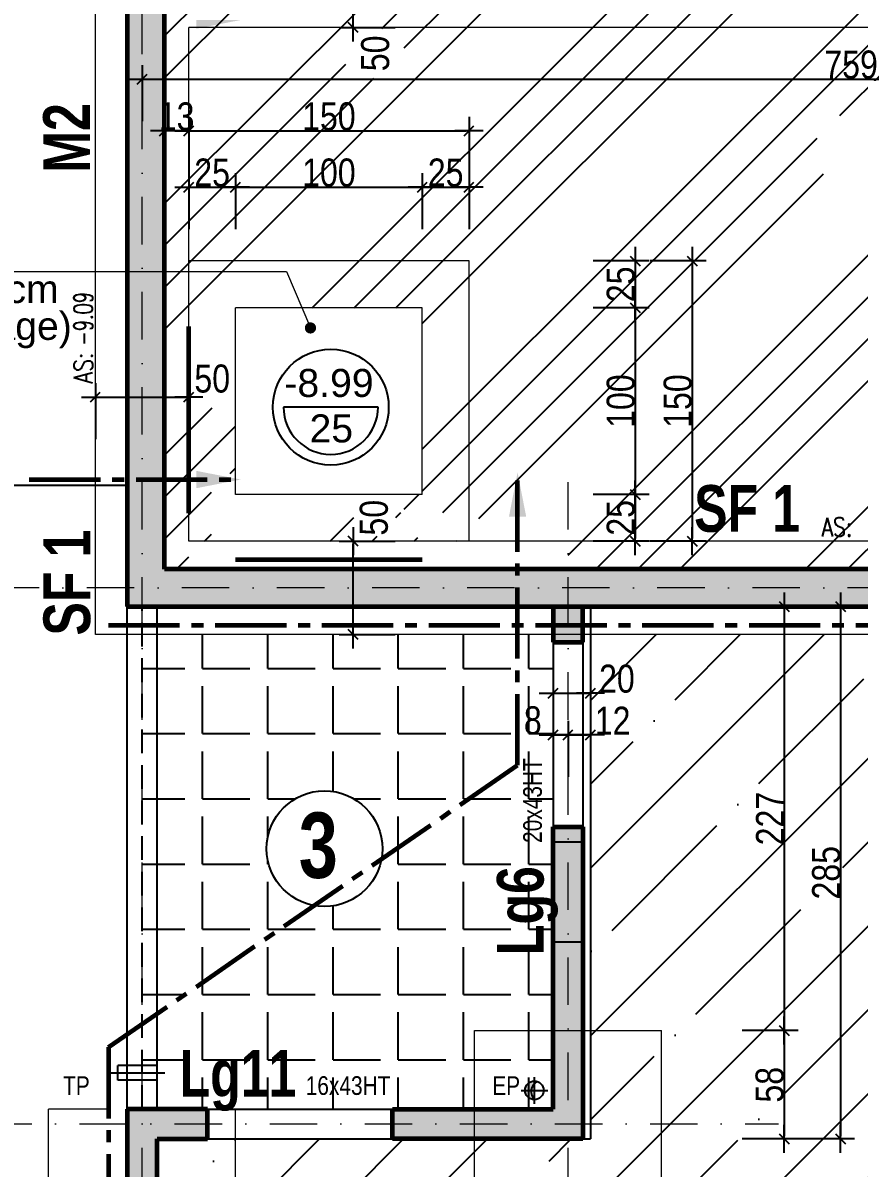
# Model space of a CAD drawing. Header units: centimetres. Extents: x -4990 to 114398, y -61489 to -12305.
# Drawn here: x 55138 to 55586, y -37713 to -37100 of the extents above; entities that cross this region are included whole.
import ezdxf
from ezdxf.enums import TextEntityAlignment as Align

# ---------------------------------------------------------------- set-up
doc = ezdxf.new("R2010")
doc.units = ezdxf.units.CM
doc.header["$LTSCALE"] = 0.5
for name, pattern in [('AXES2', [28.575, 19.05, -3.175, 3.175, -3.175]), ('CACHEX2', [19.05, 12.7, -6.35]), ('TIRETPTX2', [50.8, 25.4, -12.7, 0, -12.7])]:
    doc.linetypes.add(name, pattern=pattern)
doc.layers.get('DEFPOINTS').update_dxf_attribs({"linetype": 'CONTINUOUS'})
for name, color, linetype in [('01_cote_gen', 4, 'CONTINUOUS'), ('01_linteaux', 2, 'CONTINUOUS'), ('01_poch_murs', 253, 'CONTINUOUS'), ('01_resv', 32, 'CONTINUOUS'), ('01_texte', 230, 'CONTINUOUS'), ('AA_COTES', 2, 'CONTINUOUS')]:
    doc.layers.add(name, color=color, linetype=linetype)
for name, color, linetype, lineweight in [('01_murs_coup', 5, 'CONTINUOUS', 60), ('01_sem', 42, 'CONTINUOUS', 15), ('01_tram_axes', 2, 'TIRETPTX2', 9)]:
    doc.layers.add(name, color=color, linetype=linetype, lineweight=lineweight)
doc.styles.add('ARIAL', font='arial.ttf')
doc.styles.add('impact', font='impact.ttf')
doc.styles.add('MATTE_TXT', font='arial.ttf')
doc.styles.add('SIMPLEX1', font='SIMPLEX.shx', dxfattribs={"width": 0.8, "height": 10})
doc.styles.add('STYLE2', font='ARIALN.TTF')
doc.dimstyles.new('JB50', dxfattribs={"dimscale": 0.1, "dimtxt": 150, "dimasz": 15, "dimexe": 0.1, "dimexo": 0.1, "dimgap": 0.09, "dimtad": 1, "dimdec": 1, "dimdsep": 46, "dimtxsty": 'STYLE2', "dimblk1": 'BOND_G', "dimblk2": 'BOND_D', "dimsah": 1, "dimcen": 1.5, "dimdle": 0.01, "dimse1": 1, "dimse2": 1, "dimclrd": 4, "dimclre": 2, "dimclrt": 6, "dimazin": 2, "dimtfac": 2.333333, "dimtdec": 1, "dimtix": 1, "dimtmove": 2, "dimatfit": 3, "dimldrblk": 'BOND_G', "dimfxl": 1, "dimtolj": 1, "dimtzin": 0, "dimarcsym": 0})

# ---------------------------------------------------------------- blocks, each defined once
blk = doc.blocks.new('BOND_G')
at = {"layer": 'AA_COTES', "color": 0}
for p, q in [((0, -5), (0, 15)), ((5, 0), (-5, 0)), ((1.77, 1.77), (-1.77, -1.77))]:
    blk.add_line(p, q, dxfattribs=at)
blk = doc.blocks.new('BOND_D')
at = {"layer": 'AA_COTES', "color": 0}
for p, q in [((0, 5), (0, -15)), ((5, 0), (-5, 0)), ((-1.77, -1.77), (1.77, 1.77))]:
    blk.add_line(p, q, dxfattribs=at)
blk = doc.blocks.new('*D3204')
at = {"layer": '01_cote_gen', "color": 4, "lineweight": -2, "transparency": 16777216}
blk.add_line((55178.3, -37300.25), (55225.3, -37300.25), dxfattribs=at)
at = {"layer": 'DEFPOINTS', "color": 0}
for p in [(55226.8, -37300.25), (55176.8, -37309.03), (55226.8, -37309.03)]:
    blk.add_point(p, dxfattribs=at)
at = {"layer": '01_cote_gen', "color": 4, "lineweight": -2, "transparency": 16777216, "xscale": 1.5, "yscale": 1.5, "zscale": 1.5, "rotation": 180}
blk.add_blockref('BOND_G', (55176.8, -37300.25), dxfattribs=at)
at = {"layer": '01_cote_gen', "color": 4, "lineweight": -2, "transparency": 16777216, "xscale": 1.5, "yscale": 1.5, "zscale": 1.5}
blk.add_blockref('BOND_D', (55226.8, -37300.25), dxfattribs=at)
at = {"layer": '01_cote_gen', "color": 6, "transparency": 16777216, "insert": (55239.35, -37290.46), "char_height": 15, "attachment_point": 5, "style": 'STYLE2'}
blk.add_mtext('\\A1;50', dxfattribs=at)
blk = doc.blocks.new('*D3207')
at = {"layer": '01_cote_gen', "color": 4, "lineweight": -2, "transparency": 16777216}
blk.add_line((55314.74, -37425.93), (55314.74, -37378.93), dxfattribs=at)
at = {"layer": 'DEFPOINTS', "color": 0}
for p in [(55314.74, -37377.43), (55320.82, -37377.43), (55320.82, -37427.43)]:
    blk.add_point(p, dxfattribs=at)
at = {"layer": '01_cote_gen', "color": 4, "lineweight": -2, "transparency": 16777216, "xscale": 1.5, "yscale": 1.5, "zscale": 1.5}
for name, p, rotation in [('BOND_D', (55314.74, -37377.43), 90), ('BOND_G', (55314.74, -37427.43), 270)]:
    blk.add_blockref(name, p, dxfattribs=dict(at, rotation=rotation))
at = {"layer": '01_cote_gen', "color": 6, "transparency": 16777216, "insert": (55325.94, -37364.88), "char_height": 15, "attachment_point": 5, "rotation": 90, "style": 'STYLE2'}
blk.add_mtext('\\A1;50', dxfattribs=at)
blk = doc.blocks.new('*D3208')
at = {"layer": '01_cote_gen', "color": 4, "lineweight": -2, "transparency": 16777216}
blk.add_line((55314.74, -37100.93), (55314.74, -37053.93), dxfattribs=at)
at = {"layer": 'DEFPOINTS', "color": 0}
for p in [(55314.74, -37052.43), (55320.82, -37052.43), (55320.82, -37102.43)]:
    blk.add_point(p, dxfattribs=at)
at = {"layer": '01_cote_gen', "color": 4, "lineweight": -2, "transparency": 16777216, "xscale": 1.5, "yscale": 1.5, "zscale": 1.5}
for name, p, rotation in [('BOND_D', (55314.74, -37052.43), 90), ('BOND_G', (55314.74, -37102.43), 270)]:
    blk.add_blockref(name, p, dxfattribs=dict(at, rotation=rotation))
at = {"layer": '01_cote_gen', "color": 6, "transparency": 16777216, "insert": (55326.64, -37116.28), "char_height": 15, "attachment_point": 5, "rotation": 90, "style": 'STYLE2'}
blk.add_mtext('\\A1;50', dxfattribs=at)
blk = doc.blocks.new('*D3531')
at = {"layer": '01_cote_gen', "color": 4, "lineweight": -2, "transparency": 16777216}
blk.add_line((55203.3, -37130.03), (55959.3, -37130.03), dxfattribs=at)
at = {"layer": 'DEFPOINTS', "color": 0}
for p in [(55201.8, -37132.27), (55960.8, -37130.03), (55960.8, -37132.27)]:
    blk.add_point(p, dxfattribs=at)
at = {"layer": '01_cote_gen', "color": 4, "lineweight": -2, "transparency": 16777216, "xscale": 1.5, "yscale": 1.5, "zscale": 1.5, "rotation": 180}
blk.add_blockref('BOND_G', (55201.8, -37130.03), dxfattribs=at)
at = {"layer": '01_cote_gen', "color": 4, "lineweight": -2, "transparency": 16777216, "xscale": 1.5, "yscale": 1.5, "zscale": 1.5}
blk.add_blockref('BOND_D', (55960.8, -37130.03), dxfattribs=at)
at = {"layer": '01_cote_gen', "color": 6, "transparency": 16777216, "insert": (55581.3, -37122.36), "char_height": 15, "attachment_point": 5, "style": 'STYLE2'}
blk.add_mtext('\\A1;759', dxfattribs=at)
blk = doc.blocks.new('*D3548')
at = {"layer": '01_cote_gen', "color": 4, "lineweight": -2, "transparency": 16777216}
blk.add_line((55423.29, -37458.79), (55440.29, -37458.79), dxfattribs=at)
at = {"layer": 'DEFPOINTS', "color": 0}
for p in [(55441.79, -37458.79), (55421.79, -37465.94), (55441.79, -37465.94)]:
    blk.add_point(p, dxfattribs=at)
at = {"layer": '01_cote_gen', "color": 4, "lineweight": -2, "transparency": 16777216, "xscale": 1.5, "yscale": 1.5, "zscale": 1.5, "rotation": 180}
blk.add_blockref('BOND_G', (55421.79, -37458.79), dxfattribs=at)
at = {"layer": '01_cote_gen', "color": 4, "lineweight": -2, "transparency": 16777216, "xscale": 1.5, "yscale": 1.5, "zscale": 1.5}
blk.add_blockref('BOND_D', (55441.79, -37458.79), dxfattribs=at)
at = {"layer": '01_cote_gen', "color": 6, "transparency": 16777216, "insert": (55455.96, -37451.12), "char_height": 15, "attachment_point": 5, "style": 'STYLE2'}
blk.add_mtext('\\A1;20', dxfattribs=at)
blk = doc.blocks.new('*D3549')
at = {"layer": '01_cote_gen', "color": 4, "lineweight": -2, "transparency": 16777216}
blk.add_line((55423.29, -37481.07), (55428.29, -37481.07), dxfattribs=at)
at = {"layer": 'DEFPOINTS', "color": 0}
for p in [(55421.79, -37480.93), (55429.79, -37481.07), (55429.79, -37485.7)]:
    blk.add_point(p, dxfattribs=at)
at = {"layer": '01_cote_gen', "color": 4, "lineweight": -2, "transparency": 16777216, "xscale": 1.5, "yscale": 1.5, "zscale": 1.5, "rotation": 180}
blk.add_blockref('BOND_G', (55421.79, -37481.07), dxfattribs=at)
at = {"layer": '01_cote_gen', "color": 4, "lineweight": -2, "transparency": 16777216, "xscale": 1.5, "yscale": 1.5, "zscale": 1.5}
blk.add_blockref('BOND_D', (55429.79, -37481.07), dxfattribs=at)
at = {"layer": '01_cote_gen', "color": 6, "transparency": 16777216, "insert": (55410.93, -37473.41), "char_height": 15, "attachment_point": 5, "style": 'STYLE2'}
blk.add_mtext('\\A1;8', dxfattribs=at)
blk = doc.blocks.new('*D3550')
at = {"layer": '01_cote_gen', "color": 4, "lineweight": -2, "transparency": 16777216}
blk.add_line((55431.29, -37481.07), (55440.29, -37481.07), dxfattribs=at)
at = {"layer": 'DEFPOINTS', "color": 0}
for p in [(55441.79, -37481.07), (55429.79, -37497.47), (55441.79, -37497.47)]:
    blk.add_point(p, dxfattribs=at)
at = {"layer": '01_cote_gen', "color": 4, "lineweight": -2, "transparency": 16777216, "xscale": 1.5, "yscale": 1.5, "zscale": 1.5, "rotation": 180}
blk.add_blockref('BOND_G', (55429.79, -37481.07), dxfattribs=at)
at = {"layer": '01_cote_gen', "color": 4, "lineweight": -2, "transparency": 16777216, "xscale": 1.5, "yscale": 1.5, "zscale": 1.5}
blk.add_blockref('BOND_D', (55441.79, -37481.07), dxfattribs=at)
at = {"layer": '01_cote_gen', "color": 6, "transparency": 16777216, "insert": (55453.66, -37473.53), "char_height": 15, "attachment_point": 5, "style": 'STYLE2'}
blk.add_mtext('\\A1;12', dxfattribs=at)
blk = doc.blocks.new('*D3554')
at = {"layer": '01_cote_gen', "color": 4, "lineweight": -2, "transparency": 16777216}
blk.add_line((55545.45, -37413.93), (55545.45, -37637.93), dxfattribs=at)
at = {"layer": 'DEFPOINTS', "color": 0}
for p in [(55518.75, -37412.43), (55479.79, -37639.43), (55545.45, -37639.43)]:
    blk.add_point(p, dxfattribs=at)
at = {"layer": '01_cote_gen', "color": 4, "lineweight": -2, "transparency": 16777216, "xscale": 1.5, "yscale": 1.5, "zscale": 1.5}
for name, p, rotation in [('BOND_G', (55545.45, -37412.43), 90), ('BOND_D', (55545.45, -37639.43), 270)]:
    blk.add_blockref(name, p, dxfattribs=dict(at, rotation=rotation))
at = {"layer": '01_cote_gen', "color": 6, "transparency": 16777216, "insert": (55537.91, -37525.93), "char_height": 15, "attachment_point": 5, "rotation": 90, "style": 'STYLE2'}
blk.add_mtext('\\A1;227', dxfattribs=at)
blk = doc.blocks.new('*D3555')
at = {"layer": '01_cote_gen', "color": 4, "lineweight": -2, "transparency": 16777216}
blk.add_line((55545.45, -37640.93), (55545.45, -37695.93), dxfattribs=at)
at = {"layer": 'DEFPOINTS', "color": 0}
for p in [(55522.95, -37639.43), (55441.79, -37697.43), (55545.45, -37697.43)]:
    blk.add_point(p, dxfattribs=at)
at = {"layer": '01_cote_gen', "color": 4, "lineweight": -2, "transparency": 16777216, "xscale": 1.5, "yscale": 1.5, "zscale": 1.5}
for name, p, rotation in [('BOND_G', (55545.45, -37639.43), 90), ('BOND_D', (55545.45, -37697.43), 270)]:
    blk.add_blockref(name, p, dxfattribs=dict(at, rotation=rotation))
at = {"layer": '01_cote_gen', "color": 6, "transparency": 16777216, "insert": (55537.78, -37668.43), "char_height": 15, "attachment_point": 5, "rotation": 90, "style": 'STYLE2'}
blk.add_mtext('\\A1;58', dxfattribs=at)
blk = doc.blocks.new('*D3556')
at = {"layer": '01_cote_gen', "color": 4, "lineweight": -2, "transparency": 16777216}
blk.add_line((55575.71, -37413.93), (55575.71, -37695.93), dxfattribs=at)
at = {"layer": 'DEFPOINTS', "color": 0}
for p in [(55574.82, -37412.43), (55552.95, -37697.43), (55575.71, -37697.43)]:
    blk.add_point(p, dxfattribs=at)
at = {"layer": '01_cote_gen', "color": 4, "lineweight": -2, "transparency": 16777216, "xscale": 1.5, "yscale": 1.5, "zscale": 1.5}
for name, p, rotation in [('BOND_G', (55575.71, -37412.43), 90), ('BOND_D', (55575.71, -37697.43), 270)]:
    blk.add_blockref(name, p, dxfattribs=dict(at, rotation=rotation))
at = {"layer": '01_cote_gen', "color": 6, "transparency": 16777216, "insert": (55568.04, -37554.93), "char_height": 15, "attachment_point": 5, "rotation": 90, "style": 'STYLE2'}
blk.add_mtext('\\A1;285', dxfattribs=at)
blk = doc.blocks.new('*D4208')
at = {"layer": '01_cote_gen', "color": 4, "lineweight": -2, "ltscale": 2, "transparency": 16777216}
blk.add_line((55440.29, -37779.14), (55381.29, -37779.14), dxfattribs=at)
at = {"layer": 'DEFPOINTS', "color": 0, "ltscale": 2}
for p in [(55441.79, -37697.43), (55379.79, -37707.14), (55379.79, -37779.14)]:
    blk.add_point(p, dxfattribs=at)
at = {"layer": '01_cote_gen', "color": 4, "lineweight": -2, "ltscale": 2, "transparency": 16777216, "xscale": 1.5, "yscale": 1.5, "zscale": 1.5, "rotation": 180}
blk.add_blockref('BOND_D', (55379.79, -37779.14), dxfattribs=at)
at = {"layer": '01_cote_gen', "color": 4, "lineweight": -2, "ltscale": 2, "transparency": 16777216, "xscale": 1.5, "yscale": 1.5, "zscale": 1.5}
blk.add_blockref('BOND_G', (55441.79, -37779.14), dxfattribs=at)
at = {"layer": '01_cote_gen', "color": 6, "ltscale": 2, "transparency": 16777216, "insert": (55410.79, -37771.48), "char_height": 15, "attachment_point": 5, "style": 'STYLE2'}
blk.add_mtext('\\A1;62', dxfattribs=at)
blk = doc.blocks.new('*D4640')
at = {"layer": '01_cote_gen', "color": 4, "lineweight": -2, "ltscale": 2, "transparency": 16777216}
for p, q in [((55212.3, -37157.8), (55210.8, -37157.8)), ((55226.8, -37157.8), (55213.8, -37157.8)), ((55228.3, -37157.8), (55229.8, -37157.8))]:
    blk.add_line(p, q, dxfattribs=at)
at = {"layer": 'DEFPOINTS', "color": 0, "ltscale": 2}
for p in [(55213.8, -37157.8), (55213.8, -37166.74), (55226.8, -37170.84)]:
    blk.add_point(p, dxfattribs=at)
at = {"layer": '01_cote_gen', "color": 4, "lineweight": -2, "ltscale": 2, "transparency": 16777216, "xscale": 1.5, "yscale": 1.5, "zscale": 1.5}
blk.add_blockref('BOND_D', (55213.8, -37157.8), dxfattribs=at)
at = {"layer": '01_cote_gen', "color": 4, "lineweight": -2, "ltscale": 2, "transparency": 16777216, "xscale": 1.5, "yscale": 1.5, "zscale": 1.5, "rotation": 180}
blk.add_blockref('BOND_G', (55226.8, -37157.8), dxfattribs=at)
at = {"layer": '01_cote_gen', "color": 6, "ltscale": 2, "transparency": 16777216, "insert": (55220.3, -37150.13), "char_height": 15, "attachment_point": 5, "style": 'STYLE2'}
blk.add_mtext('\\A1;13', dxfattribs=at)
blk = doc.blocks.new('*D4641')
at = {"layer": '01_cote_gen', "color": 4, "lineweight": -2, "ltscale": 2, "transparency": 16777216}
blk.add_line((55228.3, -37157.8), (55375.3, -37157.8), dxfattribs=at)
at = {"layer": 'DEFPOINTS', "color": 0, "ltscale": 2}
for p in [(55376.8, -37157.8), (55226.8, -37171.21), (55376.8, -37184.56)]:
    blk.add_point(p, dxfattribs=at)
at = {"layer": '01_cote_gen', "color": 4, "lineweight": -2, "ltscale": 2, "transparency": 16777216, "xscale": 1.5, "yscale": 1.5, "zscale": 1.5, "rotation": 180}
blk.add_blockref('BOND_G', (55226.8, -37157.8), dxfattribs=at)
at = {"layer": '01_cote_gen', "color": 4, "lineweight": -2, "ltscale": 2, "transparency": 16777216, "xscale": 1.5, "yscale": 1.5, "zscale": 1.5}
blk.add_blockref('BOND_D', (55376.8, -37157.8), dxfattribs=at)
at = {"layer": '01_cote_gen', "color": 6, "ltscale": 2, "transparency": 16777216, "insert": (55301.8, -37150.13), "char_height": 15, "attachment_point": 5, "style": 'STYLE2'}
blk.add_mtext('\\A1;150', dxfattribs=at)
blk = doc.blocks.new('*D4643')
at = {"layer": '01_cote_gen', "color": 4, "lineweight": -2, "ltscale": 2, "transparency": 16777216}
blk.add_line((55228.3, -37187.85), (55250.3, -37187.85), dxfattribs=at)
at = {"layer": 'DEFPOINTS', "color": 0, "ltscale": 2}
for p in [(55251.8, -37187.85), (55226.8, -37190.66), (55251.8, -37252.43)]:
    blk.add_point(p, dxfattribs=at)
at = {"layer": '01_cote_gen', "color": 4, "lineweight": -2, "ltscale": 2, "transparency": 16777216, "xscale": 1.5, "yscale": 1.5, "zscale": 1.5, "rotation": 180}
blk.add_blockref('BOND_G', (55226.8, -37187.85), dxfattribs=at)
at = {"layer": '01_cote_gen', "color": 4, "lineweight": -2, "ltscale": 2, "transparency": 16777216, "xscale": 1.5, "yscale": 1.5, "zscale": 1.5}
blk.add_blockref('BOND_D', (55251.8, -37187.85), dxfattribs=at)
at = {"layer": '01_cote_gen', "color": 6, "ltscale": 2, "transparency": 16777216, "insert": (55239.3, -37180.18), "char_height": 15, "attachment_point": 5, "style": 'STYLE2'}
blk.add_mtext('\\A1;25', dxfattribs=at)
blk = doc.blocks.new('*D4644')
at = {"layer": '01_cote_gen', "color": 4, "lineweight": -2, "ltscale": 2, "transparency": 16777216}
blk.add_line((55253.3, -37187.85), (55350.3, -37187.85), dxfattribs=at)
at = {"layer": 'DEFPOINTS', "color": 0, "ltscale": 2}
for p in [(55351.8, -37187.85), (55251.8, -37195.35), (55351.8, -37252.43)]:
    blk.add_point(p, dxfattribs=at)
at = {"layer": '01_cote_gen', "color": 4, "lineweight": -2, "ltscale": 2, "transparency": 16777216, "xscale": 1.5, "yscale": 1.5, "zscale": 1.5, "rotation": 180}
blk.add_blockref('BOND_G', (55251.8, -37187.85), dxfattribs=at)
at = {"layer": '01_cote_gen', "color": 4, "lineweight": -2, "ltscale": 2, "transparency": 16777216, "xscale": 1.5, "yscale": 1.5, "zscale": 1.5}
blk.add_blockref('BOND_D', (55351.8, -37187.85), dxfattribs=at)
at = {"layer": '01_cote_gen', "color": 6, "ltscale": 2, "transparency": 16777216, "insert": (55301.8, -37180.18), "char_height": 15, "attachment_point": 5, "style": 'STYLE2'}
blk.add_mtext('\\A1;100', dxfattribs=at)
blk = doc.blocks.new('*D4645')
at = {"layer": '01_cote_gen', "color": 4, "lineweight": -2, "ltscale": 2, "transparency": 16777216}
blk.add_line((55353.3, -37187.85), (55375.3, -37187.85), dxfattribs=at)
at = {"layer": 'DEFPOINTS', "color": 0, "ltscale": 2}
for p in [(55376.8, -37180.3), (55376.8, -37187.85), (55351.8, -37210.35)]:
    blk.add_point(p, dxfattribs=at)
at = {"layer": '01_cote_gen', "color": 4, "lineweight": -2, "ltscale": 2, "transparency": 16777216, "xscale": 1.5, "yscale": 1.5, "zscale": 1.5, "rotation": 180}
blk.add_blockref('BOND_G', (55351.8, -37187.85), dxfattribs=at)
at = {"layer": '01_cote_gen', "color": 4, "lineweight": -2, "ltscale": 2, "transparency": 16777216, "xscale": 1.5, "yscale": 1.5, "zscale": 1.5}
blk.add_blockref('BOND_D', (55376.8, -37187.85), dxfattribs=at)
at = {"layer": '01_cote_gen', "color": 6, "ltscale": 2, "transparency": 16777216, "insert": (55364.3, -37180.18), "char_height": 15, "attachment_point": 5, "style": 'STYLE2'}
blk.add_mtext('\\A1;25', dxfattribs=at)
blk = doc.blocks.new('*D4646')
at = {"layer": '01_cote_gen', "color": 4, "lineweight": -2, "ltscale": 2, "transparency": 16777216}
blk.add_line((55496.24, -37228.93), (55496.24, -37375.93), dxfattribs=at)
at = {"layer": 'DEFPOINTS', "color": 0, "ltscale": 2}
for p in [(55376.8, -37227.43), (55376.8, -37377.43), (55496.24, -37377.43)]:
    blk.add_point(p, dxfattribs=at)
at = {"layer": '01_cote_gen', "color": 4, "lineweight": -2, "ltscale": 2, "transparency": 16777216, "xscale": 1.5, "yscale": 1.5, "zscale": 1.5}
for name, p, rotation in [('BOND_G', (55496.24, -37227.43), 90), ('BOND_D', (55496.24, -37377.43), 270)]:
    blk.add_blockref(name, p, dxfattribs=dict(at, rotation=rotation))
at = {"layer": '01_cote_gen', "color": 6, "ltscale": 2, "transparency": 16777216, "insert": (55488.57, -37302.43), "char_height": 15, "attachment_point": 5, "rotation": 90, "style": 'STYLE2'}
blk.add_mtext('\\A1;150', dxfattribs=at)
blk = doc.blocks.new('*D4647')
at = {"layer": '01_cote_gen', "color": 4, "lineweight": -2, "ltscale": 2, "transparency": 16777216}
blk.add_line((55465.76, -37228.93), (55465.76, -37250.93), dxfattribs=at)
at = {"layer": 'DEFPOINTS', "color": 0, "ltscale": 2}
for p in [(55366.59, -37227.43), (55351.8, -37252.43), (55465.76, -37252.43)]:
    blk.add_point(p, dxfattribs=at)
at = {"layer": '01_cote_gen', "color": 4, "lineweight": -2, "ltscale": 2, "transparency": 16777216, "xscale": 1.5, "yscale": 1.5, "zscale": 1.5}
for name, p, rotation in [('BOND_G', (55465.76, -37227.43), 90), ('BOND_D', (55465.76, -37252.43), 270)]:
    blk.add_blockref(name, p, dxfattribs=dict(at, rotation=rotation))
at = {"layer": '01_cote_gen', "color": 6, "ltscale": 2, "transparency": 16777216, "insert": (55458.1, -37239.93), "char_height": 15, "attachment_point": 5, "rotation": 90, "style": 'STYLE2'}
blk.add_mtext('\\A1;25', dxfattribs=at)
blk = doc.blocks.new('*D4648')
at = {"layer": '01_cote_gen', "color": 4, "lineweight": -2, "ltscale": 2, "transparency": 16777216}
blk.add_line((55465.76, -37253.93), (55465.76, -37350.93), dxfattribs=at)
at = {"layer": 'DEFPOINTS', "color": 0, "ltscale": 2}
for p in [(55351.8, -37252.43), (55351.8, -37352.43), (55465.76, -37352.43)]:
    blk.add_point(p, dxfattribs=at)
at = {"layer": '01_cote_gen', "color": 4, "lineweight": -2, "ltscale": 2, "transparency": 16777216, "xscale": 1.5, "yscale": 1.5, "zscale": 1.5}
for name, p, rotation in [('BOND_G', (55465.76, -37252.43), 90), ('BOND_D', (55465.76, -37352.43), 270)]:
    blk.add_blockref(name, p, dxfattribs=dict(at, rotation=rotation))
at = {"layer": '01_cote_gen', "color": 6, "ltscale": 2, "transparency": 16777216, "insert": (55458.1, -37302.43), "char_height": 15, "attachment_point": 5, "rotation": 90, "style": 'STYLE2'}
blk.add_mtext('\\A1;100', dxfattribs=at)
blk = doc.blocks.new('*D4649')
at = {"layer": '01_cote_gen', "color": 4, "lineweight": -2, "ltscale": 2, "transparency": 16777216}
blk.add_line((55465.76, -37353.93), (55465.76, -37375.93), dxfattribs=at)
at = {"layer": 'DEFPOINTS', "color": 0, "ltscale": 2}
for p in [(55351.8, -37352.43), (55461.12, -37377.43), (55465.76, -37377.43)]:
    blk.add_point(p, dxfattribs=at)
at = {"layer": '01_cote_gen', "color": 4, "lineweight": -2, "ltscale": 2, "transparency": 16777216, "xscale": 1.5, "yscale": 1.5, "zscale": 1.5}
for name, p, rotation in [('BOND_G', (55465.76, -37352.43), 90), ('BOND_D', (55465.76, -37377.43), 270)]:
    blk.add_blockref(name, p, dxfattribs=dict(at, rotation=rotation))
at = {"layer": '01_cote_gen', "color": 6, "ltscale": 2, "transparency": 16777216, "insert": (55458.1, -37364.93), "char_height": 15, "attachment_point": 5, "rotation": 90, "style": 'STYLE2'}
blk.add_mtext('\\A1;25', dxfattribs=at)

msp = doc.modelspace()

# ---------------------------------------------------------------- hatches: boundary and pattern name
at = {"layer": '01_poch_murs', "ltscale": 2}
h = msp.add_hatch(color=256, dxfattribs=at)
h.dxf.hatch_style = 1
h.paths.add_polyline_path([(55407.805, -36389.426), (55193.799, -36389.426), (55193.799, -36806.424), (55209.799, -36806.424), (55209.799, -36405.426), (55407.805, -36405.426)])
h.paths.add_polyline_path([(55756.777, -36389.426), (55506.805, -36389.426), (55506.805, -36405.426), (55756.777, -36405.426)])
h.paths.add_polyline_path([(56074.765, -36389.426), (55855.765, -36389.426), (55855.765, -36405.426), (55951.802, -36405.426), (55951.802, -36868.431), (55880.826, -36868.431), (55880.826, -36886.431), (55951.802, -36886.431), (55951.802, -37067.427), (55969.802, -37067.427), (55969.802, -36886.431), (56040.802, -36886.431), (56040.802, -36868.431), (55969.802, -36868.431), (55969.802, -36405.426), (56074.765, -36405.426)])
h.paths.add_polyline_path([(56465.806, -36389.426), (56173.791, -36389.426), (56173.791, -36405.426), (56465.806, -36405.426)])
h.paths.add_polyline_path([(56727.809, -36389.426), (56564.815, -36389.426), (56564.815, -36405.426), (56711.809, -36405.426), (56711.809, -36746.981), (56727.809, -36746.981)])
h.paths.add_polyline_path([(56727.809, -36845.981), (56711.809, -36845.981), (56711.809, -37067.427), (55209.799, -37067.427), (55209.799, -36905.424), (55193.799, -36905.424), (55193.799, -37412.426), (56040.801, -37412.426), (56040.802, -37336.393), (56727.809, -37336.393)])
h.paths.add_polyline_path([(56707.809, -37087.427), (56707.809, -37316.393), (56020.809, -37316.393), (56020.809, -37392.426), (55213.799, -37392.426), (55213.799, -37087.427)], flags=16)
h.paths.add_polyline_path([(57072.832, -37095.431), (56737.823, -37095.481), (56737.809, -37115.431), (57072.832, -37115.431)])
h.paths.add_polyline_path([(56727.797, -37615.436), (56711.797, -37615.436), (56711.797, -37854.44), (56727.797, -37854.44)])
h.paths.add_polyline_path([(56040.801, -37412.426), (56022.798, -37412.426), (56022.798, -37893.735), (56040.798, -37893.735)])
h.paths.add_polyline_path([(55898.802, -37412.426), (55880.802, -37412.426), (55880.802, -37893.735), (55898.802, -37893.735)])
h.paths.add_polyline_path([(55437.795, -37412.426), (55421.795, -37412.426), (55421.795, -37431.431), (55437.795, -37431.431)])
h.paths.add_polyline_path([(55437.795, -37530.431), (55421.795, -37530.431), (55421.795, -37681.429), (55335.802, -37681.429), (55335.802, -37697.429), (55437.795, -37697.429)])
h.paths.add_polyline_path([(55236.802, -37681.429), (55193.799, -37681.429), (55193.799, -37808.429), (55209.799, -37808.429), (55209.799, -37697.429), (55236.802, -37697.429)])
at = {"layer": '01_poch_murs'}
h = msp.add_hatch(dxfattribs=at)
h.set_pattern_fill('ANSI34', color=256, scale=5)
h.set_pattern_definition([(45, (157.42, -250.4), (-67.35192, 67.35192), []), (45, (179.87, -250.4), (-67.35192, 67.35192), []), (45, (202.32, -250.4), (-67.35192, 67.35192), []), (45, (224.78, -250.4), (-67.35192, 67.35192), [])])
edge = h.paths.add_edge_path(flags=16)
edge.add_arc((55780.608, -37243.695), 30.98, 0, 360)
h.paths.add_polyline_path([(56707.809, -37087.427), (55960.802, -37087.427), (55960.802, -37102.427), (56692.809, -37102.427), (56692.809, -37301.393), (56031.799, -37301.393), (56031.799, -37316.393), (56707.809, -37316.393)])
h.paths.add_polyline_path([(56020.809, -37326.393), (56005.809, -37326.393), (56005.809, -37392.426), (55889.803, -37392.426), (56020.809, -37392.426)], flags=17)
h.paths.add_polyline_path([(55429.795, -37377.426), (55226.799, -37377.426), (55226.799, -37102.427), (55960.802, -37102.427), (55960.802, -37087.427), (55213.799, -37087.427), (55213.799, -37392.426), (55429.795, -37392.426)])
h.paths.add_polyline_path([(55342.177, -37129.507), (55342.177, -37102.894), (55310.949, -37102.894), (55310.949, -37129.507)], flags=16)
h.paths.add_polyline_path([(55984.191, -37209.995), (56010.804, -37209.995), (56010.804, -37178.767), (55984.191, -37178.767)], flags=16)
h.paths.add_polyline_path([(55563.21, -37180.767), (55599.38, -37180.767), (55599.38, -37149.539), (55563.21, -37149.539)], flags=16)
h.paths.add_polyline_path([(56322.216, -37180.767), (56358.385, -37180.767), (56358.385, -37149.539), (56322.216, -37149.539)], flags=16)
h.paths.add_polyline_path([(56357.801, -37209.739), (56393.971, -37209.739), (56393.971, -37178.511), (56357.801, -37178.511)], flags=16)
h.paths.add_polyline_path([(55997.286, -37233.772), (56023.9, -37233.772), (56023.9, -37202.544), (55997.286, -37202.544)], flags=16)
h.paths.add_polyline_path([(56041.875, -37233.516), (56058.931, -37233.516), (56058.931, -37202.288), (56041.875, -37202.288)], flags=16)
h.paths.add_polyline_path([(55760.087, -37268.064), (55794.45, -37268.064), (55794.45, -37215.564), (55760.087, -37215.564)], flags=16)
h.paths.add_polyline_path([(56693.355, -37172.156), (56693.355, -37137.49), (56678.355, -37137.49), (56678.355, -37172.156)], flags=16)
h.paths.add_polyline_path([(56693.74, -37192.601), (56693.74, -37170.839), (56678.74, -37170.839), (56678.74, -37192.601)], flags=16)
h.paths.add_polyline_path([(56149.269, -37300.998), (56171.031, -37300.998), (56171.031, -37285.998), (56149.269, -37285.998)], flags=16)
h.paths.add_polyline_path([(56169.093, -37300.998), (56203.76, -37300.998), (56203.76, -37285.998), (56169.093, -37285.998)], flags=16)
h.paths.add_polyline_path([(55327.571, -37377.031), (55349.332, -37377.031), (55349.332, -37362.031), (55327.571, -37362.031)], flags=16)
h.paths.add_polyline_path([(55347.395, -37377.031), (55382.062, -37377.031), (55382.062, -37362.031), (55347.395, -37362.031)], flags=16)
h.paths.add_polyline_path([(56006.901, -37366.788), (56006.901, -37307.207), (55967.826, -37307.207), (55967.826, -37366.788)], flags=17)
h.paths.add_polyline_path([(56060.654, -37304.885), (56114.661, -37304.885), (56114.661, -37265.81), (56060.654, -37265.81)], flags=16)
h.paths.add_polyline_path([(56697.907, -37302.27), (56697.907, -37242.689), (56658.832, -37242.689), (56658.832, -37302.27)], flags=16)
h.paths.add_polyline_path([(55298.513, -37352.426), (55251.799, -37352.426), (55251.799, -37341.214), (55238.931, -37341.214), (55238.931, -37380.289), (55298.513, -37380.289)])
h.paths.add_polyline_path([(55342.177, -37352.426), (55310.949, -37352.426), (55310.949, -37364.718), (55342.177, -37364.718)])
h.paths.add_polyline_path([(55351.799, -37352.426), (55251.799, -37352.426), (55251.799, -37252.426), (55351.799, -37252.426)])
h.paths.add_polyline_path([(56692.809, -37102.427), (55226.799, -37102.427), (55226.799, -37392.426), (56005.809, -37392.426), (56005.809, -37301.393), (56692.809, -37301.393)])
h.paths.add_polyline_path([(55251.799, -37305.996), (55251.799, -37274.769), (55226.126, -37274.769), (55226.126, -37305.996)])
h = msp.add_hatch(dxfattribs=at)
h.set_pattern_fill('ANSI35', color=256, scale=10)
h.set_pattern_definition([(45, (157.423, -250.395), (-44.90128, 44.90128), []), (45, (202.325, -250.395), (-44.90128, 44.90128), [79.375, -15.875, 0, -15.875])])
h.paths.add_polyline_path([(55839.803, -37756.429), (55429.795, -37756.429), (55429.795, -37893.735), (55880.802, -37893.735), (55880.802, -37831.393), (55839.803, -37831.393)])
h.paths.add_polyline_path([(55874.803, -37427.426), (55441.795, -37427.426), (55441.795, -37639.429), (55479.795, -37639.429), (55479.795, -37739.429), (55429.795, -37739.429), (55429.795, -37756.429), (55839.803, -37756.429), (55839.803, -37681.393), (55874.803, -37681.393)])
h.paths.add_polyline_path([(55379.795, -37697.429), (55335.802, -37697.429), (55251.799, -37697.429), (55251.799, -37756.429), (55429.795, -37756.429), (55429.795, -37739.429), (55379.795, -37739.429)])
h.paths.add_polyline_path([(55429.795, -37697.429), (55379.795, -37697.429), (55379.795, -37739.429), (55429.795, -37739.429)])
h.paths.add_polyline_path([(55479.795, -37689.429), (55441.795, -37689.429), (55441.795, -37697.429), (55437.795, -37697.429), (55429.795, -37697.429), (55429.795, -37739.429), (55479.795, -37739.429)], flags=17)
h.paths.add_polyline_path([(55479.795, -37639.429), (55441.795, -37639.429), (55441.795, -37689.429), (55479.795, -37689.429)], flags=17)
h.paths.add_polyline_path([(55251.799, -37697.429), (55236.802, -37697.429), (55209.799, -37697.429), (55209.799, -37756.429), (55251.799, -37756.429)])
h.paths.add_polyline_path([(55251.799, -37756.429), (55209.799, -37756.429), (55209.799, -37808.429), (55209.799, -37831.429), (55251.799, -37831.429)])
h.paths.add_polyline_path([(55429.795, -37756.429), (55251.799, -37756.429), (55251.799, -37831.429), (55209.799, -37831.429), (55209.799, -37893.735), (55429.795, -37893.735)])
h.paths.add_polyline_path([(55880.802, -37756.429), (55839.803, -37756.429), (55839.803, -37831.393), (55880.802, -37831.393)])
h.paths.add_polyline_path([(55939.803, -37756.429), (55898.802, -37756.429), (55898.802, -37831.393), (55939.803, -37831.393)])
h.paths.add_polyline_path([(55939.803, -37681.393), (55904.803, -37681.393), (55904.803, -37711.393), (55898.802, -37711.393), (55898.802, -37756.429), (55939.803, -37756.429)])
h.paths.add_polyline_path([(55880.802, -37711.393), (55874.803, -37711.393), (55874.803, -37681.393), (55839.803, -37681.393), (55839.803, -37756.429), (55880.802, -37756.429)])
h.paths.add_polyline_path([(56016.799, -37427.426), (55904.803, -37427.426), (55904.803, -37681.393), (55939.803, -37681.393), (55939.803, -37756.429), (55981.799, -37756.429), (55981.799, -37681.393), (56016.799, -37681.393)])
h.paths.add_polyline_path([(56022.798, -37756.429), (55981.799, -37756.429), (55981.799, -37831.393), (56022.798, -37831.393)])
h.paths.add_polyline_path([(56081.799, -37681.393), (56046.799, -37681.393), (56046.799, -37711.393), (56040.799, -37711.393), (56040.799, -37756.429), (56081.799, -37756.429)])
h.paths.add_polyline_path([(56081.799, -37756.429), (56040.799, -37756.429), (56040.798, -37831.393), (56081.799, -37831.393)], flags=17)
h.paths.add_polyline_path([(56022.798, -37711.393), (56016.799, -37711.393), (56016.799, -37681.393), (55981.799, -37681.393), (55981.799, -37756.429), (56022.798, -37756.429)])
h.paths.add_polyline_path([(56022.798, -37831.393), (55981.799, -37831.393), (55981.799, -37756.429), (55939.803, -37756.429), (55939.803, -37831.393), (55898.802, -37831.393), (55898.802, -37893.735), (56022.798, -37893.735)])
h.paths.add_polyline_path([(56711.797, -37831.393), (56669.809, -37831.393), (56669.809, -37756.429), (56081.799, -37756.429), (56081.799, -37831.393), (56040.798, -37831.393), (56040.798, -37893.735), (56711.797, -37893.735), (56711.797, -37854.44)])
h.paths.add_polyline_path([(56692.797, -37402.426), (56055.809, -37402.426), (56055.809, -37427.426), (56046.799, -37427.426), (56046.799, -37681.393), (56081.799, -37681.393), (56081.799, -37756.429), (56669.809, -37756.429), (56669.809, -37681.393), (56692.797, -37681.393)])
h.paths.add_polyline_path([(56176.581, -37604.425, -1), (56238.541, -37604.425, -1)], flags=16)
h.paths.add_polyline_path([(56692.797, -37351.393), (56055.809, -37351.393), (56055.809, -37402.426), (56692.797, -37402.426)])
h.paths.add_polyline_path([(56711.797, -37711.393), (56692.797, -37711.393), (56692.797, -37681.393), (56669.809, -37681.393), (56669.809, -37756.429), (56711.797, -37756.429)])
h.paths.add_polyline_path([(56711.797, -37615.436), (56711.797, -37402.426), (56692.797, -37402.426), (56692.797, -37681.393), (56711.797, -37681.393)])
h.paths.add_polyline_path([(56711.797, -37681.393), (56692.797, -37681.393), (56692.797, -37711.393), (56711.797, -37711.393)], flags=17)
h.paths.add_polyline_path([(56711.797, -37351.393), (56692.797, -37351.393), (56692.797, -37402.426), (56711.797, -37402.426)])
h.paths.add_polyline_path([(56711.797, -37756.429), (56669.809, -37756.429), (56669.809, -37831.393), (56711.797, -37831.393)], flags=17)
h.paths.add_polyline_path([(55481.049, -37776.342), (55527.196, -37776.342), (55527.196, -37737.267), (55481.049, -37737.267)], flags=9)
h.paths.add_polyline_path([(55811.825, -37709.618), (55811.825, -37683.005), (55780.597, -37683.005), (55780.597, -37709.618)], flags=24)
h.paths.add_polyline_path([(55439.888, -37489.195), (55466.501, -37489.195), (55466.501, -37457.967), (55439.888, -37457.967)], flags=25)
h.paths.add_polyline_path([(55850.511, -37466.657), (55877.124, -37466.657), (55877.124, -37435.429), (55850.511, -37435.429)], flags=9)
h.paths.add_polyline_path([(55850.159, -37488.939), (55876.772, -37488.939), (55876.772, -37457.711), (55850.159, -37457.711)], flags=9)
h.paths.add_polyline_path([(55553.568, -37543.844), (55553.568, -37507.674), (55522.34, -37507.674), (55522.34, -37543.844)], flags=24)
h.paths.add_polyline_path([(55553.312, -37681.69), (55553.312, -37655.077), (55522.084, -37655.077), (55522.084, -37681.69)], flags=24)
h.paths.add_polyline_path([(55583.571, -37572.895), (55583.571, -37536.725), (55552.344, -37536.725), (55552.344, -37572.895)], flags=24)
h.paths.add_polyline_path([(55780.646, -37579.846), (55780.646, -37543.676), (55749.418, -37543.676), (55749.418, -37579.846)], flags=24)
h.paths.add_polyline_path([(55811.825, -37564.846), (55811.825, -37528.676), (55780.597, -37528.676), (55780.597, -37564.846)], flags=24)
h.paths.add_polyline_path([(55873.732, -37541.517), (55873.732, -37491.06), (55858.405, -37491.06), (55858.405, -37541.517)], flags=24)
h.paths.add_polyline_path([(55883.414, -37602.582), (55883.414, -37547.841), (55840.609, -37547.841), (55840.609, -37602.582)], flags=9)
h.paths.add_polyline_path([(55426.667, -37739.035), (55448.429, -37739.035), (55448.429, -37724.035), (55426.667, -37724.035)], flags=9)
h.paths.add_polyline_path([(55446.991, -37739.035), (55480.658, -37739.035), (55480.658, -37724.035), (55446.991, -37724.035)], flags=25)
h.paths.add_polyline_path([(55251.007, -37809.903), (55251.007, -37776.236), (55236.007, -37776.236), (55236.007, -37809.903)], flags=24)
h.paths.add_polyline_path([(55251.007, -37830.227), (55251.007, -37808.466), (55236.007, -37808.466), (55236.007, -37830.227)], flags=24)
h.paths.add_polyline_path([(55252.952, -37868.342), (55299.3, -37868.342), (55299.3, -37829.267), (55252.952, -37829.267)], flags=24)
h.paths.add_polyline_path([(55939.011, -37810.533), (55939.011, -37775.533), (55924.011, -37775.533), (55924.011, -37810.533)], flags=24)
h.paths.add_polyline_path([(55939.011, -37830.191), (55939.011, -37808.429), (55924.011, -37808.429), (55924.011, -37830.191)], flags=24)
h.paths.add_polyline_path([(55992.737, -37466.657), (56019.35, -37466.657), (56019.35, -37435.429), (55992.737, -37435.429)], flags=9)
h.paths.add_polyline_path([(55902.101, -37488.939), (55928.714, -37488.939), (55928.714, -37457.711), (55902.101, -37457.711)], flags=9)
h.paths.add_polyline_path([(55992.155, -37488.939), (56018.769, -37488.939), (56018.769, -37457.711), (55992.155, -37457.711)], flags=9)
h.paths.add_polyline_path([(56015.729, -37541.517), (56015.729, -37491.06), (56000.402, -37491.06), (56000.402, -37541.517)], flags=24)
h.paths.add_polyline_path([(56025.534, -37605.068), (56025.534, -37545.355), (55981.989, -37545.355), (55981.989, -37605.068)], flags=9)
h.paths.add_polyline_path([(56081.007, -37810.533), (56081.007, -37775.533), (56066.007, -37775.533), (56066.007, -37810.533)], flags=24)
h.paths.add_polyline_path([(56081.007, -37830.191), (56081.007, -37808.429), (56066.007, -37808.429), (56066.007, -37830.191)], flags=24)
h.paths.add_polyline_path([(55940.956, -37868.306), (55987.304, -37868.306), (55987.304, -37829.231), (55940.956, -37829.231)], flags=24)
h.paths.add_polyline_path([(56082.953, -37868.306), (56129.301, -37868.306), (56129.301, -37829.231), (56082.953, -37829.231)], flags=24)
h.paths.add_polyline_path([(56631.817, -37709.618), (56631.817, -37683.005), (56600.589, -37683.005), (56600.589, -37709.618)], flags=24)
h.paths.add_polyline_path([(56128.095, -37709.618), (56128.095, -37683.005), (56096.867, -37683.005), (56096.867, -37709.618)], flags=24)
h.paths.add_polyline_path([(56044.098, -37488.939), (56070.711, -37488.939), (56070.711, -37457.711), (56044.098, -37457.711)], flags=9)
h.paths.add_polyline_path([(56665.259, -37466.657), (56691.873, -37466.657), (56691.873, -37435.429), (56665.259, -37435.429)], flags=24)
h.paths.add_polyline_path([(56664.588, -37489.195), (56691.201, -37489.195), (56691.201, -37457.967), (56664.588, -37457.967)], flags=24)
h.paths.add_polyline_path([(56128.095, -37415.549), (56128.095, -37388.935), (56096.867, -37388.935), (56096.867, -37415.549)], flags=9)
h.paths.add_polyline_path([(56128.095, -37564.846), (56128.095, -37528.676), (56096.867, -37528.676), (56096.867, -37564.846)], flags=24)
h.paths.add_polyline_path([(56158.491, -37569.949), (56158.491, -37533.779), (56127.263, -37533.779), (56127.263, -37569.949)], flags=24)
h.paths.add_polyline_path([(56631.817, -37526.963), (56631.817, -37490.793), (56600.589, -37490.793), (56600.589, -37526.963)], flags=24)
h.paths.add_polyline_path([(56602.415, -37541.963), (56602.415, -37505.793), (56571.187, -37505.793), (56571.187, -37541.963)], flags=24)
h.paths.add_polyline_path([(56184.192, -37628.96), (56224.251, -37628.96), (56224.251, -37575.455), (56184.192, -37575.455)], flags=24)
h.paths.add_polyline_path([(56691.726, -37541.517), (56691.726, -37491.06), (56676.399, -37491.06), (56676.399, -37541.517)], flags=24)
h.paths.add_polyline_path([(56701.408, -37605.045), (56701.408, -37545.379), (56658.604, -37545.379), (56658.604, -37605.045)], flags=9)
h.paths.add_polyline_path([(56143.303, -37378.623), (56143.303, -37352.01), (56112.075, -37352.01), (56112.075, -37378.623)], flags=24)
h = msp.add_hatch(dxfattribs=at)
h.set_pattern_fill('ANGLE', color=256, scale=5)
h.set_pattern_definition([(0, (157.423, -250.395), (0, 34.925), [25.4, -9.525]), (90, (157.423, -250.395), (-34.925, 2e-15), [25.4, -9.525])])
h.paths.add_polyline_path([(55421.795, -37530.431), (55421.795, -37431.431), (55421.795, -37427.426), (55201.799, -37427.426), (55201.799, -37681.429), (55236.802, -37681.429), (55335.802, -37681.429), (55379.795, -37681.429), (55379.795, -37639.429), (55421.795, -37639.429)])
h.paths.add_polyline_path([(55268.486, -37542.038, -1), (55330.446, -37542.038, -1)], flags=16)
h.paths.add_polyline_path([(55421.795, -37639.429), (55379.795, -37639.429), (55379.795, -37681.429), (55421.795, -37681.429)])
h.paths.add_polyline_path([(55393.89, -37466.657), (55420.504, -37466.657), (55420.504, -37435.429), (55393.89, -37435.429)], flags=24)
h.paths.add_polyline_path([(55402.446, -37488.939), (55419.502, -37488.939), (55419.502, -37457.711), (55402.446, -37457.711)], flags=24)
h.paths.add_polyline_path([(55275.292, -37567.444), (55316.961, -37567.444), (55316.961, -37512.869), (55275.292, -37512.869)], flags=24)
h.paths.add_polyline_path([(55286.839, -37676.631), (55337.296, -37676.631), (55337.296, -37661.303), (55286.839, -37661.303)], flags=24)
h.paths.add_polyline_path([(55219.752, -37686.312), (55286.537, -37686.312), (55286.537, -37643.508), (55219.752, -37643.508)], flags=9)
h.paths.add_polyline_path([(55418.554, -37541.517), (55418.554, -37491.06), (55403.227, -37491.06), (55403.227, -37541.517)], flags=24)
h.paths.add_polyline_path([(55428.359, -37605.246), (55428.359, -37545.178), (55384.814, -37545.178), (55384.814, -37605.246)], flags=9)
at = {"layer": '01_resv', "ltscale": 2}
h = msp.add_hatch(color=256, dxfattribs=at)
h.dxf.hatch_style = 1
h.paths.add_polyline_path([(55413.187, -37666.627, 0.0706876), (55411.795, -37666.429), (55411.795, -37667.748, -0.0706876)])
h.paths.add_polyline_path([(55411.795, -37666.429, 0.4142136), (55406.795, -37671.429), (55410.115, -37671.429, -0.1634563), (55411.795, -37667.748)])
h.paths.add_polyline_path([(55410.115, -37671.429), (55406.795, -37671.429, 0.4142136), (55411.795, -37676.429, -0.2173267)])

# ---------------------------------------------------------------- linework, layer by layer
at = {"layer": '01_linteaux'}
for p, q in [((55041.737, -37347.426), (55193.799, -37347.426)), ((55193.799, -37681.429), (55193.799, -37412.426)), ((55209.799, -37681.429), (55209.799, -37412.426)), ((55441.795, -37412.426), (55441.795, -37697.429)), ((55421.795, -37431.431), (55421.795, -37530.431)), ((55437.795, -37431.431), (55437.795, -37530.431)), ((55236.802, -37681.429), (55335.802, -37681.429)), ((55236.802, -37697.429), (55335.802, -37697.429)), ((55437.795, -37697.429), (55441.795, -37697.429))]:
    msp.add_line(p, q, dxfattribs=at)
at = {"layer": '01_linteaux', "linetype": 'CACHEX2', "ltscale": 2}
msp.add_line((55201.799, -37681.429), (55201.799, -37412.426), dxfattribs=at)
at = {"layer": '01_murs_coup'}
for p, q in [((55193.799, -36905.424), (55193.799, -37412.426)), ((55213.799, -37392.426), (55213.799, -37087.427)), ((55226.799, -37362.426), (55226.799, -37262.426)), ((55351.799, -37387.426), (55251.799, -37387.426)), ((56020.809, -37392.426), (55213.799, -37392.426)), ((55193.799, -37412.426), (56040.809, -37412.426)), ((55421.795, -37412.43), (55421.795, -37431.431)), ((55437.795, -37431.431), (55437.795, -37412.43)), ((55421.795, -37431.431), (55437.795, -37431.431)), ((55421.795, -37530.431), (55437.795, -37530.431)), ((55421.795, -37681.429), (55421.795, -37530.431)), ((55437.795, -37530.431), (55437.795, -37697.429)), ((55193.799, -37681.429), (55193.799, -37808.429)), ((55236.802, -37681.429), (55193.799, -37681.429)), ((55236.802, -37697.429), (55236.802, -37681.429)), ((55335.802, -37697.429), (55335.802, -37681.429)), ((55335.802, -37681.429), (55421.795, -37681.429)), ((55209.799, -37808.429), (55209.799, -37697.429)), ((55209.799, -37697.429), (55236.802, -37697.429)), ((55437.795, -37697.429), (55335.802, -37697.429))]:
    msp.add_line(p, q, dxfattribs=at)
at = {"layer": '01_murs_coup', "linetype": 'AXES2', "ltscale": 4}
for p, q in [((55402.798, -37497.385), (55402.798, -37339.914)), ((55141.436, -37344.426), (55255.369, -37344.426)), ((55183.799, -37422.426), (56050.801, -37422.426)), ((55183.799, -37648.361), (55402.798, -37497.385)), ((55183.799, -37648.361), (55183.799, -37883.531))]:
    msp.add_line(p, q, dxfattribs=at)
at = {"layer": '01_murs_coup'}
for points in [[(55254.655, -37098.427), (55230.94, -37103.046), (55230.94, -37098.427)], [(55254.655, -37344.426), (55230.94, -37339.807), (55230.94, -37344.426)], [(55402.798, -37340.628), (55398.178, -37364.343), (55402.798, -37364.343)], [(55402.798, -37340.628), (55407.417, -37364.343), (55402.798, -37364.343)], [(55254.655, -37344.426), (55230.94, -37349.046), (55230.94, -37344.426)]]:
    msp.add_solid(points, dxfattribs=at)
at = {"layer": '01_resv'}
for p, q in [((55421.795, -37538.321), (55437.795, -37538.321)), ((55421.795, -37591.921), (55437.795, -37591.921)), ((55404.663, -37671.429), (55418.926, -37671.429))]:
    msp.add_line(p, q, dxfattribs=at)
at = {"layer": '01_resv', "ltscale": 2}
for p, q in [((55209.799, -37658.025), (55188.799, -37658.025)), ((55188.799, -37666.025), (55188.799, -37658.025)), ((55183.005, -37662.025), (55213.931, -37662.025)), ((55209.799, -37666.025), (55188.799, -37666.025)), ((55411.795, -37678.561), (55411.795, -37664.298))]:
    msp.add_line(p, q, dxfattribs=at)
msp.add_circle((55411.795, -37671.429), 5, dxfattribs=at)
msp.add_arc((55416.435, -37672.089), 6.354, 120.737493, 223.088996, dxfattribs=at)
at = {"layer": '01_resv'}
msp.add_solid([(55421.795, -37538.321), (55437.795, -37538.321), (55437.795, -37591.921), (55421.795, -37591.921)], dxfattribs=at)
at = {"layer": '01_sem', "ltscale": 2}
for p, q in [((55176.799, -37427.426), (55176.799, -36372.426)), ((55226.799, -37377.426), (55226.799, -37102.427)), ((56695.778, -37102.427), (55226.799, -37102.427)), ((55376.799, -37227.426), (55226.799, -37227.426)), ((55376.799, -37377.426), (55376.799, -37227.426)), ((55020.433, -37233.096), (55279.146, -37233.096)), ((55279.146, -37233.096), (55291.938, -37263.268)), ((55251.799, -37352.426), (55251.799, -37252.426)), ((55351.799, -37252.426), (55251.799, -37252.426)), ((55351.799, -37352.426), (55351.799, -37252.426)), ((55351.799, -37352.426), (55251.799, -37352.426)), ((56005.809, -37377.426), (55226.799, -37377.426)), ((56055.809, -37427.426), (55176.799, -37427.426)), ((55379.795, -37639.429), (55479.795, -37639.429)), ((55379.795, -37739.429), (55379.795, -37639.429)), ((55479.795, -37739.429), (55479.795, -37639.429)), ((55151.799, -37831.429), (55151.799, -37681.429)), ((55183.799, -37681.429), (55151.799, -37681.429)), ((55251.799, -37831.429), (55251.799, -37681.429))]:
    msp.add_line(p, q, dxfattribs=at)
at = {"layer": '01_sem', "ltscale": 2, "const_width": 3}
msp.add_lwpolyline([(55290.438, -37263.268, 1), (55293.438, -37263.268, 1)], format="xyb", close=True, dxfattribs=at)
at = {"layer": '01_texte'}
msp.add_line((55328.093, -37305.681), (55277.525, -37305.681), dxfattribs=at)
for centre in [(55302.809, -37305.681), (55299.466, -37542.038)]:
    msp.add_circle(centre, 30.98, dxfattribs=at)
msp.add_arc((55302.809, -37305.681), 25.284, 180, 0, dxfattribs=at)
at = {"layer": '01_tram_axes', "ltscale": 2}
for p, q in [((55201.799, -37931.125), (55201.799, -36123.312)), ((55429.795, -37931.125), (55429.795, -37340.255)), ((56826.379, -37402.426), (55066.519, -37402.426)), ((55066.519, -37689.429), (55542.482, -37689.429))]:
    msp.add_line(p, q, dxfattribs=at)

# ---------------------------------------------------------------- texts
at = {"layer": '01_texte', "style": 'impact'}
for s, p in [('M2', (55181.374, -37161.564)), ('SF 1', (55181.53, -37399.606)), ('Lg6', (55424.237, -37575.212))]:
    msp.add_text(s, height=25, rotation=90, dxfattribs=at).set_placement(p, align=Align.BOTTOM_CENTER)
at = {"layer": '01_texte', "style": 'ARIAL'}
for s, p in [('(Prévoir %%C5cm ', (55022.111, -37249.927)), ('pour pompage)', (55022.111, -37269.677)), ('-8.99 ', (55277.982, -37300.225)), ('25', (55291.447, -37324.548))]:
    msp.add_text(s, height=15, dxfattribs=at).set_placement(p)
at = {"layer": '01_texte'}
for s, style, width, p in [('-9.09', 'SIMPLEX1', 0.7, (55178.346, -37258.438)), ('AS:', 'SIMPLEX1', 0.8, (55178.346, -37284.715)), ('20x43HT', 'MATTE_TXT', 0.8, (55418.783, -37516.289))]:
    msp.add_text(s, height=10, rotation=90, dxfattribs=dict(at, style=style, width=width)).set_placement(p, align=Align.BOTTOM_CENTER)
at = {"layer": '01_texte', "style": 'impact'}
for s, p in [('SF 1', (55525.616, -37379.922)), ('Lg11', (55253.145, -37682.313))]:
    msp.add_text(s, height=25, dxfattribs=at).set_placement(p, align=Align.BOTTOM_CENTER)
at = {"layer": '01_texte', "width": 0.8}
for s, style, p in [('AS:', 'SIMPLEX1', (55573.721, -37377.865)), ('TP ', 'MATTE_TXT', (55168.214, -37676.859)), ('16x43HT', 'MATTE_TXT', (55312.068, -37676.859)), ('EP', 'MATTE_TXT', (55396.685, -37676.859))]:
    msp.add_text(s, height=10, dxfattribs=dict(at, style=style)).set_placement(p, align=Align.BOTTOM_CENTER)
at = {"layer": '01_texte', "style": 'impact'}
msp.add_text('3', height=35, dxfattribs=at).set_placement((55296.126, -37540.157), align=Align.MIDDLE_CENTER)

# ---------------------------------------------------------------- dimensions: what is measured, and where the dimension line sits
at = {"layer": '01_cote_gen'}
for base, p1, p2, picture, middle in [((55314.741, -37052.427), (55320.824, -37102.427), (55320.824, -37052.427), '*D3208', (55326.645, -37116.282)), ((55314.741, -37377.426), (55320.824, -37427.426), (55320.824, -37377.426), '*D3207', (55325.94, -37364.88))]:
    dim = msp.add_linear_dim(base=base, p1=p1, p2=p2, angle=90, dimstyle='JB50', dxfattribs=at)
    dim.commit()
    dim.dimension.update_dxf_attribs({"geometry": picture, "text_midpoint": middle, "dimtype": 160})
dim = msp.add_linear_dim(base=(55960.802, -37130.032), p1=(55201.799, -37132.271), p2=(55960.802, -37132.271), dimstyle='JB50', dxfattribs=at)
dim.commit()
dim.dimension.update_dxf_attribs({"geometry": '*D3531', "text_midpoint": (55581.3, -37122.364)})
at = {"layer": '01_cote_gen', "ltscale": 2}
for base, p1, p2, picture, middle in [((55213.799, -37157.799), (55226.799, -37170.841), (55213.799, -37166.742), '*D4640', (55220.299, -37150.131)), ((55376.799, -37157.799), (55226.799, -37171.214), (55376.799, -37184.555), '*D4641', (55301.799, -37150.131)), ((55251.799, -37187.851), (55226.799, -37190.658), (55251.799, -37252.426), '*D4643', (55239.299, -37180.183)), ((55351.799, -37187.851), (55251.799, -37195.351), (55351.799, -37252.426), '*D4644', (55301.799, -37180.183)), ((55376.799, -37187.851), (55351.799, -37210.351), (55376.799, -37180.299), '*D4645', (55364.299, -37180.183)), ((55379.795, -37779.145), (55441.795, -37697.429), (55379.795, -37707.145), '*D4208', (55410.795, -37771.477))]:
    dim = msp.add_linear_dim(base=base, p1=p1, p2=p2, dimstyle='JB50', dxfattribs=at)
    dim.commit()
    dim.dimension.update_dxf_attribs({"geometry": picture, "text_midpoint": middle})
for base, p1, p2, picture, middle in [((55465.765, -37252.426), (55366.592, -37227.426), (55351.799, -37252.426), '*D4647', (55458.097, -37239.926)), ((55496.239, -37377.426), (55376.799, -37227.426), (55376.799, -37377.426), '*D4646', (55488.572, -37302.426)), ((55465.765, -37352.426), (55351.799, -37252.426), (55351.799, -37352.426), '*D4648', (55458.097, -37302.426)), ((55465.765, -37377.426), (55351.799, -37352.426), (55461.116, -37377.426), '*D4649', (55458.097, -37364.926))]:
    dim = msp.add_linear_dim(base=base, p1=p1, p2=p2, angle=90, dimstyle='JB50', dxfattribs=at)
    dim.commit()
    dim.dimension.update_dxf_attribs({"geometry": picture, "text_midpoint": middle})
at = {"layer": '01_cote_gen'}
for base, p1, p2, picture, middle in [((55226.799, -37300.251), (55176.799, -37309.027), (55226.799, -37309.027), '*D3204', (55239.35, -37290.464)), ((55441.795, -37458.792), (55421.795, -37465.939), (55441.795, -37465.939), '*D3548', (55455.957, -37451.125)), ((55429.795, -37481.075), (55421.795, -37480.931), (55429.795, -37485.699), '*D3549', (55410.928, -37473.407)), ((55441.795, -37481.075), (55429.795, -37497.471), (55441.795, -37497.471), '*D3550', (55453.66, -37473.535))]:
    dim = msp.add_linear_dim(base=base, p1=p1, p2=p2, dimstyle='JB50', dxfattribs=at)
    dim.commit()
    dim.dimension.update_dxf_attribs({"geometry": picture, "text_midpoint": middle, "dimtype": 160})
for base, p1, p2, picture, middle in [((55545.448, -37639.429), (55518.748, -37412.426), (55479.795, -37639.429), '*D3554', (55537.908, -37525.928)), ((55575.707, -37697.429), (55574.817, -37412.426), (55552.948, -37697.429), '*D3556', (55568.039, -37554.928)), ((55545.448, -37697.429), (55522.948, -37639.429), (55441.795, -37697.429), '*D3555', (55537.78, -37668.429))]:
    dim = msp.add_linear_dim(base=base, p1=p1, p2=p2, angle=90, dimstyle='JB50', dxfattribs=at)
    dim.commit()
    dim.dimension.update_dxf_attribs({"geometry": picture, "text_midpoint": middle})

doc.saveas('drawing.dxf')
